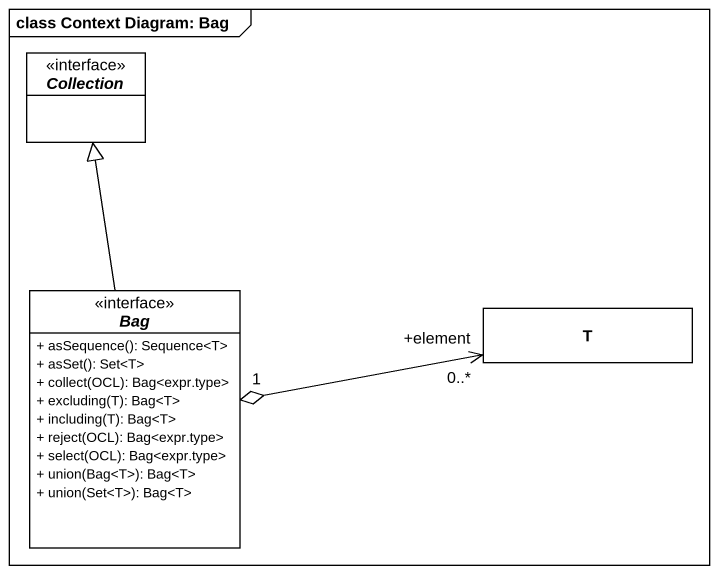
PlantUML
@startuml
mainframe class Context Diagram: Bag
hide circle
hide empty members
skinparam classAttributeIconSize 0
interface Collection
interface Bag {
  + asSequence(): Sequence<T>
  + asSet(): Set<T>
  + collect(OCL): Bag<expr.type>
  + excluding(T): Bag<T>
  + including(T): Bag<T>
  + reject(OCL): Bag<expr.type>
  + select(OCL): Bag<expr.type>
  + union(Bag<T>): Bag<T>
  + union(Set<T>): Bag<T>
}
class T
Bag -up-|> Collection
T "+element\n0..*" <-left-o "1" Bag
@enduml
